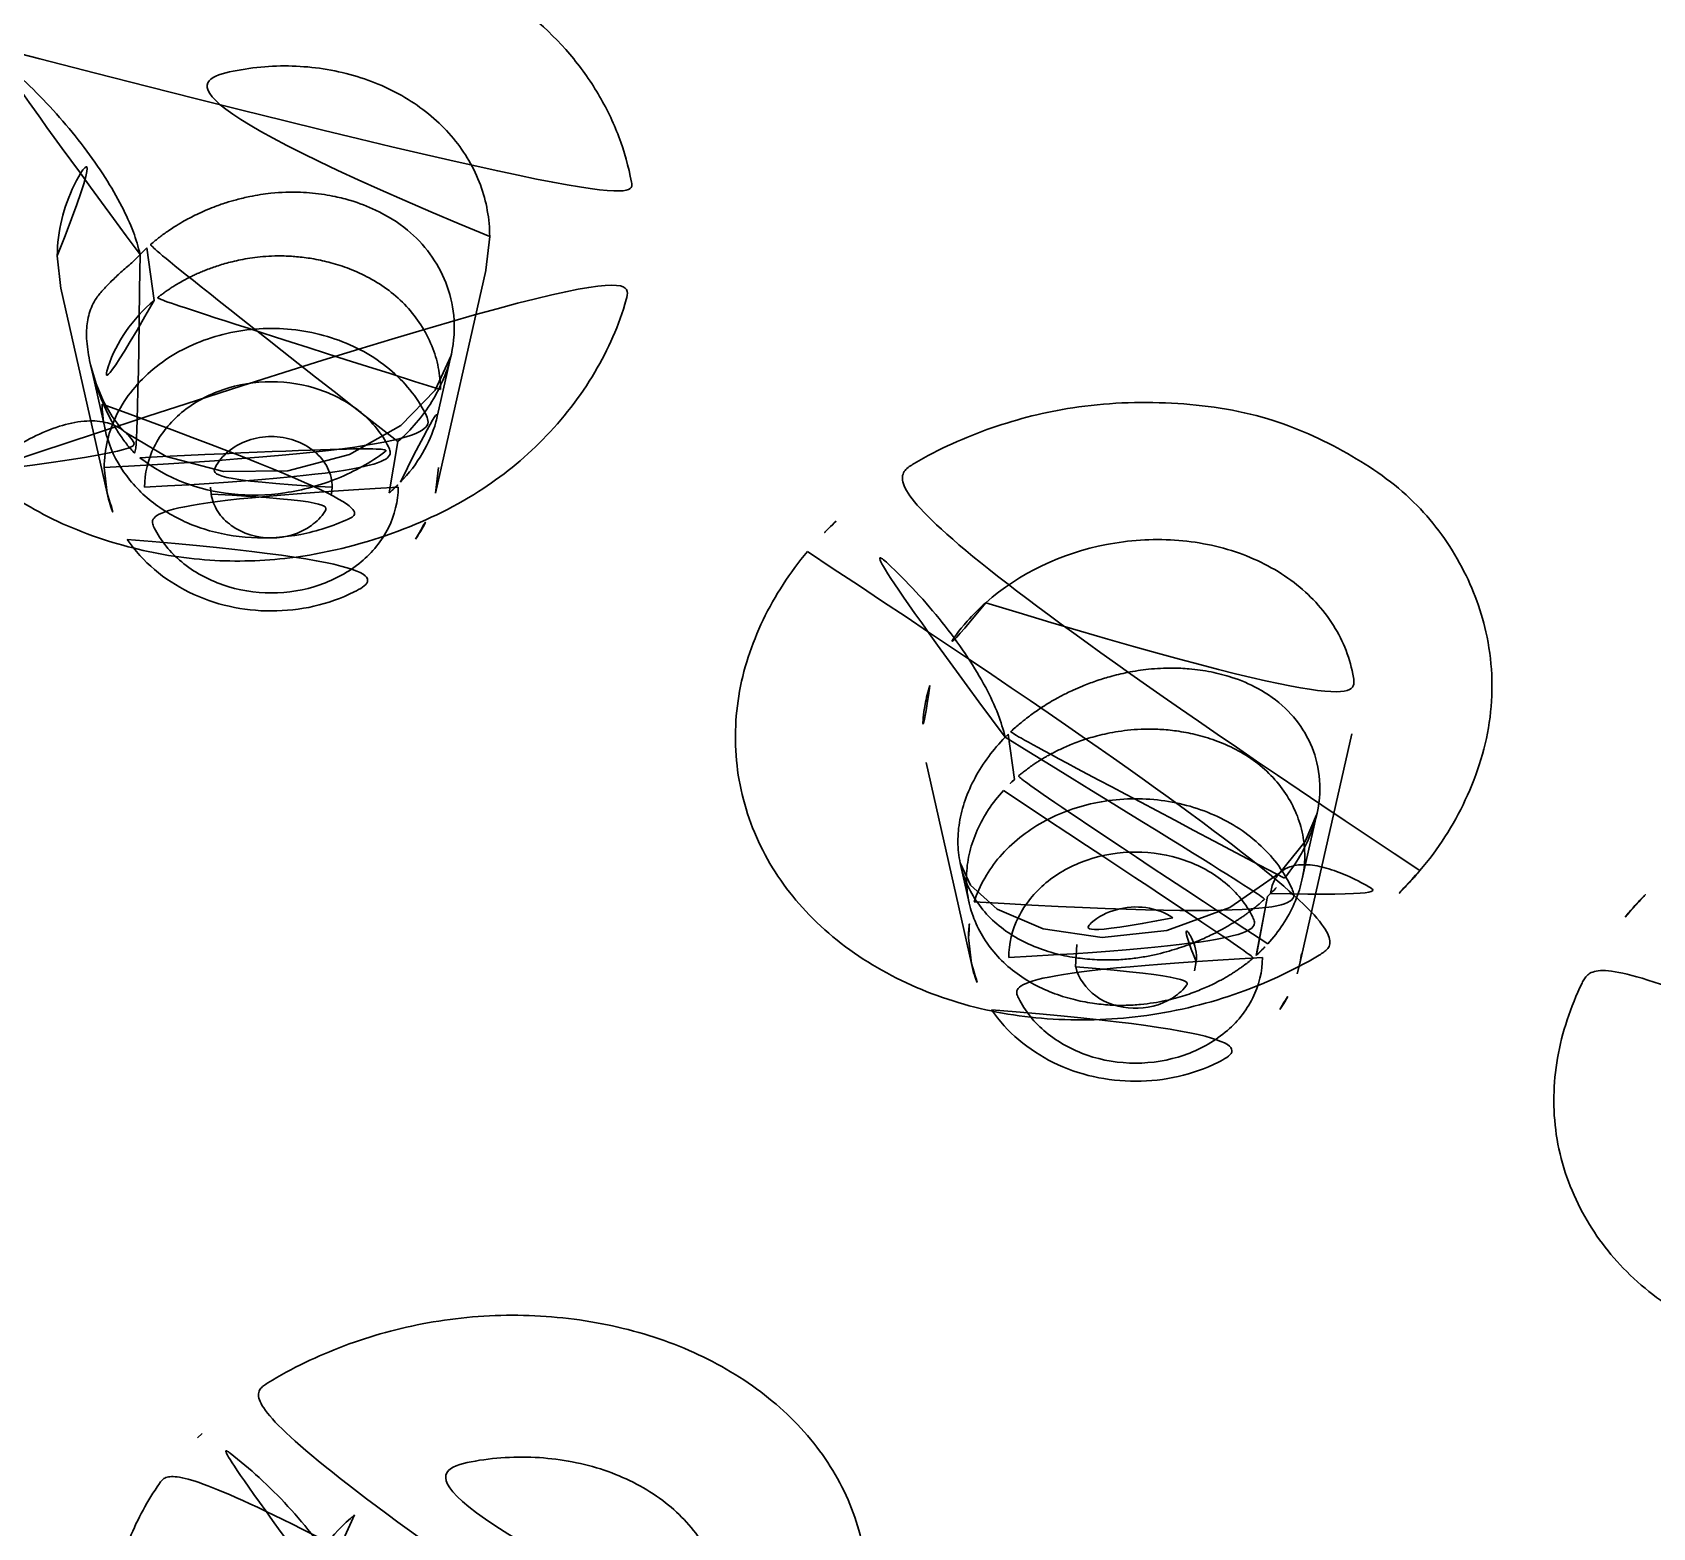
# Model space of a CAD drawing. Extents: x 16296684858 to 16296688009, y -37409618718 to -37409616409.
# Drawn here: x 16296685871.6 to 16296685883.57, y -37409617598.84 to -37409617587.79 of the extents above; entities that cross this region are included whole.
import ezdxf

# ---------------------------------------------------------------- set-up
doc = ezdxf.new("R2010")
doc.units = 0
doc.header["$LTSCALE"] = 10
doc.header["$MEASUREMENT"] = 0
doc.layers.get('0').update_dxf_attribs({"linetype": 'CONTINUOUS'})

msp = doc.modelspace()

# ---------------------------------------------------------------- linework, layer by layer
at = {"color": 7, "linetype": 'Continuous', "lineweight": 30}
for p, q in [((16296685872.445589, -37409617589.377792), (16296685872.394119, -37409617589.426987)), ((16296685872.49807, -37409617589.768509), (16296685872.445551, -37409617589.377747)), ((16296685874.97817, -37409617589.295914), (16296685874.950279, -37409617589.544632)), ((16296685871.809719, -37409617589.678612), (16296685871.782881, -37409617589.437134)), ((16296685874.578449, -37409617591.192574), (16296685874.950029, -37409617589.545723)), ((16296685872.150841, -37409617591.192253), (16296685871.80962, -37409617589.678177)), ((16296685874.5933, -37409617590.616219), (16296685874.69371, -37409617590.170921)), ((16296685872.02784, -37409617590.239433), (16296685872.13566, -37409617590.718353)), ((16296685874.234489, -37409617591.190369), (16296685874.29999, -37409617590.81031)), ((16296685872.150841, -37409617591.192253), (16296685872.129669, -37409617591.002708)), ((16296685874.59968, -37409617591.002708), (16296685874.578449, -37409617591.192574)), ((16296685872.91465, -37409617591.148643), (16296685872.91925, -37409617591.19931)), ((16296685873.810101, -37409617591.199387), (16296685873.814659, -37409617591.148643)), ((16296685878.811119, -37409617592.972717), (16296685878.787519, -37409617592.996292)), ((16296685878.857611, -37409617593.307358), (16296685878.811069, -37409617592.972748)), ((16296685880.96538, -37409617594.668556), (16296685881.3486, -37409617592.970139)), ((16296685878.537781, -37409617594.668251), (16296685878.20277, -37409617593.181793)), ((16296685880.9807, -37409617594.05307), (16296685881.09166, -37409617593.560959)), ((16296685878.457621, -37409617593.936737), (16296685878.521231, -37409617594.219093)), ((16296685880.64146, -37409617594.60984), (16296685880.725161, -37409617594.174294)), ((16296685880.7251, -37409617594.174294), (16296685880.749701, -37409617594.150589)), ((16296685880.64624, -37409617594.606789), (16296685880.7188, -37409617594.209183)), ((16296685878.537781, -37409617594.668251), (16296685878.5166, -37409617594.478699)), ((16296685879.31691, -37409617594.527687), (16296685879.30854, -37409617594.692596)), ((16296685880.18622, -37409617594.721703), (16296685880.19924, -37409617594.65448)), ((16296685880.96538, -37409617594.668556), (16296685880.94454, -37409617594.744812)), ((16296685872.819969, -37409617598.174263), (16296685872.852461, -37409617598.142433))]:
    msp.add_line(p, q, dxfattribs=at)
for points in [[(16296685874.692739, -37409617590.174179), (16296685874.575411, -37409617590.430557), (16296685874.321899, -37409617590.69223), (16296685873.942711, -37409617590.906387), (16296685873.486839, -37409617591.027328), (16296685873.011841, -37409617591.031601), (16296685872.588381, -37409617590.921181), (16296685872.283991, -37409617590.740417)], [(16296685872.27894, -37409617590.736198), (16296685872.24844, -37409617590.704872), (16296685872.1889, -37409617590.625931), (16296685872.12528, -37409617590.515472), (16296685872.069269, -37409617590.383636), (16296685872.028469, -37409617590.244492)], [(16296685881.08864, -37409617593.569504), (16296685881.004141, -37409617593.767776), (16296685880.817909, -37409617593.998413)], [(16296685880.818069, -37409617593.998268), (16296685880.4468, -37409617594.25531), (16296685879.9818, -37409617594.425583), (16296685879.504749, -37409617594.475937), (16296685879.06772, -37409617594.41288), (16296685878.727421, -37409617594.267754), (16296685878.53216, -37409617594.089447), (16296685878.45669, -37409617593.930199)]]:
    msp.add_lwpolyline(points, dxfattribs=at)
for centre, radius, start, end in [((16296685879.375259, -37409617593.336166), 2.670124, 133.4776588, 140.1281443), ((16296685879.660589, -37409617594.19825), 1.199359, 132.0283349, 137.6431265), ((16296685879.80652, -37409617593.195343), 1.342417, 314.6357761, 321.130987), ((16296685880.121611, -37409617594.478088), 0.864996, 347.2795501, 359.9603815)]:
    msp.add_arc(centre, radius, start, end, dxfattribs=at)
for points, knots in [([(16296685825.065081, -37409617587.803146), (16296685825.065001, -37409617586.388947), (16296685825.2994, -37409617583.543716), (16296685826.34602, -37409617579.367928), (16296685828.06666, -37409617575.352631), (16296685830.42688, -37409617571.574692), (16296685833.38052, -37409617568.103554), (16296685836.871, -37409617565.002708), (16296685840.83256, -37409617562.328232), (16296685845.191351, -37409617560.128403), (16296685849.866619, -37409617558.442833), (16296685854.77206, -37409617557.301949), (16296685859.817301, -37409617556.726303), (16296685864.90942, -37409617556.726303), (16296685869.95471, -37409617557.301949), (16296685874.860279, -37409617558.442833), (16296685879.535721, -37409617560.128403), (16296685883.89476, -37409617562.328232), (16296685887.856609, -37409617565.002708), (16296685891.347441, -37409617568.103554), (16296685894.301451, -37409617571.574692), (16296685896.66209, -37409617575.3526), (16296685898.383181, -37409617579.367897), (16296685899.43026, -37409617583.543694), (16296685899.665001, -37409617586.388939), (16296685899.66507, -37409617587.803146)], [0, 0, 0, 0, 0.039462523, 0.07924376, 0.119632051, 0.160859264, 0.203083381, 0.246380295, 0.290743779, 0.336091656, 0.382276139, 0.429096748, 0.476314654, 0.523667787, 0.570886287, 0.617708052, 0.663894185, 0.709244101, 0.753609884, 0.796909198, 0.83913564, 0.880364919, 0.920754837, 0.960537117, 1, 1, 1, 1]), ([(16296685825.285891, -37409617587.96347), (16296685825.285879, -37409617587.707138), (16296685825.296129, -37409617587.19426), (16296685825.31851, -37409617586.438667), (16296685825.385679, -37409617585.69912), (16296685825.451651, -37409617584.971497), (16296685825.5522, -37409617584.245209), (16296685825.674141, -37409617583.515228), (16296685825.80805, -37409617582.781288), (16296685825.9676, -37409617582.032753), (16296685826.16317, -37409617581.277687), (16296685826.38126, -37409617580.494408), (16296685826.63345, -37409617579.699692), (16296685826.928101, -37409617578.874527), (16296685827.24869, -37409617578.032402), (16296685827.63059, -37409617577.157257), (16296685828.044029, -37409617576.260536), (16296685828.533649, -37409617575.3218), (16296685829.069981, -37409617574.358788), (16296685829.700359, -37409617573.343353), (16296685830.39757, -37409617572.304428), (16296685831.21174, -37409617571.205521), (16296685832.117519, -37409617570.089462), (16296685833.16675, -37409617568.91555), (16296685834.330059, -37409617567.738876), (16296685835.656071, -37409617566.529533), (16296685837.10326, -37409617565.343529), (16296685838.7146, -37409617564.16584), (16296685840.44519, -37409617563.04184), (16296685842.324011, -37409617561.967651), (16296685844.30847, -37409617560.977867), (16296685846.414881, -37409617560.07225), (16296685848.60832, -37409617559.273773), (16296685850.893089, -37409617558.585228), (16296685853.239441, -37409617558.020531), (16296685855.64377, -37409617557.582497), (16296685858.0839, -37409617557.277901), (16296685860.55415, -37409617557.108192), (16296685863.037531, -37409617557.076561), (16296685865.52709, -37409617557.183723), (16296685868.006531, -37409617557.430542), (16296685870.46773, -37409617557.816833), (16296685872.89517, -37409617558.3414), (16296685875.279369, -37409617559.002617), (16296685877.60605, -37409617559.797493), (16296685879.864691, -37409617560.722481), (16296685882.043051, -37409617561.773117), (16296685884.12812, -37409617562.942627), (16296685886.110411, -37409617564.225143), (16296685887.97743, -37409617565.611023), (16296685889.72439, -37409617567.095238), (16296685891.3466, -37409617568.672348), (16296685892.839991, -37409617570.339218), (16296685894.197611, -37409617572.089203), (16296685895.41091, -37409617573.91217), (16296685896.473909, -37409617575.799316), (16296685897.38147, -37409617577.741478), (16296685898.12933, -37409617579.729057), (16296685898.71447, -37409617581.753517), (16296685899.13463, -37409617583.806648), (16296685899.387739, -37409617585.879662), (16296685899.44418, -37409617587.269547), (16296685899.44422, -37409617587.96347)], [0, 0, 0, 0, 0.007190914, 0.014390699, 0.021197445, 0.028018065, 0.034884836, 0.041759434, 0.048779693, 0.055812195, 0.063224423, 0.070656159, 0.078620257, 0.086607574, 0.095234104, 0.103891932, 0.113388313, 0.122928724, 0.133585619, 0.144304038, 0.156447333, 0.168675758, 0.182657578, 0.196755371, 0.212828127, 0.229053252, 0.247080326, 0.265290118, 0.28501589, 0.30493842, 0.325971293, 0.347192247, 0.369225933, 0.391418619, 0.41409903, 0.43689168, 0.45994238, 0.483047501, 0.506317209, 0.529578279, 0.552915605, 0.57617996, 0.59943031, 0.622546252, 0.645549679, 0.668364682, 0.690974428, 0.713353614, 0.735386226, 0.757163423, 0.778535544, 0.7996462, 0.820584076, 0.841267779, 0.861726601, 0.881960123, 0.901971914, 0.921806839, 0.94147382, 0.961027832, 0.980533417, 1, 1, 1, 1]), ([(16296685898.215509, -37409617584.328484), (16296685898.21559, -37409617585.713203), (16296685897.981741, -37409617588.498817), (16296685896.93854, -37409617592.58239), (16296685895.22587, -37409617596.501038), (16296685892.879919, -37409617600.177963), (16296685889.94833, -37409617603.544167), (16296685886.48893, -37409617606.536774), (16296685882.56855, -37409617609.100281), (16296685878.261999, -37409617611.187103), (16296685873.650551, -37409617612.758263), (16296685868.822109, -37409617613.783943), (16296685865.524521, -37409617614.090111), (16296685863.86717, -37409617614.147903)], [0, 0, 0, 0, 0.082813822, 0.166263742, 0.250984467, 0.337483828, 0.426105415, 0.517010521, 0.610182872, 0.705440911, 0.80246456, 0.900821921, 1, 1, 1, 1]), ([(16296685863.86721, -37409617614.814484), (16296685865.42164, -37409617614.761482), (16296685868.516529, -37409617614.491333), (16296685873.06436, -37409617613.59774), (16296685877.43881, -37409617612.231178), (16296685881.569469, -37409617610.413597), (16296685885.39061, -37409617608.173889), (16296685888.84095, -37409617605.547218), (16296685891.86478, -37409617602.574867), (16296685894.412621, -37409617599.303497), (16296685896.44198, -37409617595.785011), (16296685897.91811, -37409617592.07531), (16296685898.81488, -37409617588.235878), (16296685899.015579, -37409617585.626663), (16296685899.015511, -37409617584.328484)], [0, 0, 0, 0, 0.090915414, 0.181190938, 0.270422449, 0.358258637, 0.444420454, 0.528724659, 0.611096395, 0.691583262, 0.770362773, 0.847735657, 0.92411538, 1, 1, 1, 1]), ([(16296685896.565371, -37409617585.436478), (16296685896.565439, -37409617586.733269), (16296685896.35038, -37409617589.343513), (16296685895.389799, -37409617593.174408), (16296685893.81168, -37409617596.854843), (16296685891.648491, -37409617600.316757), (16296685888.94223, -37409617603.49765), (16296685885.74218, -37409617606.340736), (16296685882.11182, -37409617608.791931), (16296685878.11841, -37409617610.808189), (16296685873.832319, -37409617612.354607), (16296685869.331421, -37409617613.402237), (16296685864.70064, -37409617613.930733), (16296685860.028971, -37409617613.930367), (16296685855.40255, -37409617613.402023), (16296685850.90774, -37409617612.356209), (16296685846.6269, -37409617610.812973), (16296685842.637369, -37409617608.800949), (16296685839.00975, -37409617606.355003), (16296685835.81028, -37409617603.517479), (16296685833.101, -37409617600.340111), (16296685830.93174, -37409617596.87722), (16296685829.346991, -37409617593.191177), (16296685828.381769, -37409617589.352226), (16296685828.165449, -37409617586.736038), (16296685828.165371, -37409617585.436478)], [0, 0, 0, 0, 0.039467152, 0.07928747, 0.1197016, 0.160836446, 0.203063895, 0.2463716, 0.290712175, 0.336005945, 0.382173286, 0.429058197, 0.476331706, 0.523712873, 0.570930863, 0.617740537, 0.663847356, 0.709094445, 0.753380435, 0.796632687, 0.838846392, 0.880029809, 0.920530501, 0.960449223, 1, 1, 1, 1]), ([(16296685863.867041, -37409617615.25592), (16296685865.52441, -37409617615.198112), (16296685868.822041, -37409617614.891937), (16296685873.65053, -37409617613.866226), (16296685878.261999, -37409617612.295036), (16296685882.568569, -37409617610.208191), (16296685886.48896, -37409617607.644676), (16296685889.94833, -37409617604.652039), (16296685892.879881, -37409617601.285828), (16296685895.2258, -37409617597.608917), (16296685896.938431, -37409617593.6903), (16296685897.9816, -37409617589.606781), (16296685898.21545, -37409617586.82119), (16296685898.21537, -37409617585.436478)], [0, 0, 0, 0, 0.099179496, 0.197537965, 0.294562404, 0.389820919, 0.482993446, 0.573898453, 0.662519691, 0.749018479, 0.833738426, 0.917187367, 1, 1, 1, 1]), ([(16296685825.0653, -37409617586.045883), (16296685825.06538, -37409617587.460716), (16296685825.300369, -37409617590.307854), (16296685826.348539, -37409617594.485443), (16296685828.06962, -37409617598.49839), (16296685830.428699, -37409617602.273659), (16296685833.38068, -37409617605.743263), (16296685836.871799, -37409617608.844833), (16296685840.832529, -37409617611.51886), (16296685845.19047, -37409617613.718781), (16296685849.86791, -37409617615.405777), (16296685854.779039, -37409617616.547943), (16296685859.82963, -37409617617.123352), (16296685864.923361, -37409617617.122131), (16296685869.967319, -37409617616.545433), (16296685874.868521, -37409617615.404572), (16296685879.53652, -37409617613.721252), (16296685883.88719, -37409617611.526482), (16296685887.84297, -37409617608.85862), (16296685891.332161, -37409617605.763283), (16296685894.2862, -37409617602.297546), (16296685896.650579, -37409617598.521523), (16296685898.3776, -37409617594.502907), (16296685899.42971, -37409617590.316963), (16296685899.665371, -37409617587.463608), (16296685899.665291, -37409617586.045883)], [0, 0, 0, 0, 0.039480573, 0.079296804, 0.119690272, 0.160821969, 0.203059758, 0.246376118, 0.290732494, 0.336042186, 0.382252965, 0.429155458, 0.47642631, 0.523791486, 0.570989488, 0.617786329, 0.663899361, 0.709132394, 0.753418549, 0.796672849, 0.838889695, 0.88006022, 0.920531113, 0.960438825, 1, 1, 1, 1]), ([(16296685899.015301, -37409617586.045883), (16296685899.015369, -37409617587.435852), (16296685898.784849, -37409617590.233162), (16296685897.755489, -37409617594.33799), (16296685896.06476, -37409617598.281311), (16296685893.74715, -37409617601.990837), (16296685890.84721, -37409617605.39975), (16296685887.417721, -37409617608.44696), (16296685883.526751, -37409617611.07428), (16296685879.24552, -37409617613.235847), (16296685874.65015, -37409617614.893532), (16296685869.824881, -37409617616.016037), (16296685864.861971, -37409617616.581711), (16296685859.8563, -37409617616.580673), (16296685854.899429, -37409617616.01403), (16296685850.08304, -37409617614.892937), (16296685845.49589, -37409617613.2388), (16296685841.22081, -37409617611.082207), (16296685837.333839, -37409617608.460861), (16296685833.90546, -37409617605.419708), (16296685831.002649, -37409617602.014633), (16296685828.678921, -37409617598.304298), (16296685826.9814, -37409617594.35537), (16296685825.94721, -37409617590.242249), (16296685825.71538, -37409617587.438728), (16296685825.7153, -37409617586.045883)], [0, 0, 0, 0, 0.039474285, 0.079290558, 0.119687987, 0.160818636, 0.203049312, 0.246357654, 0.290706797, 0.336012441, 0.382214469, 0.429115805, 0.476390614, 0.523763173, 0.570969719, 0.61777358, 0.66388826, 0.709126849, 0.753412861, 0.796664323, 0.838879123, 0.880053881, 0.920533265, 0.960444101, 1, 1, 1, 1]), ([(16296685828.16523, -37409617586.636948), (16296685828.1653, -37409617587.933762), (16296685828.380659, -37409617590.544006), (16296685829.341669, -37409617594.374901), (16296685830.9202, -37409617598.055321), (16296685833.083771, -37409617601.517258), (16296685835.79038, -37409617604.698112), (16296685838.990749, -37409617607.541199), (16296685842.62137, -37409617609.992393), (16296685846.61499, -37409617612.008636), (16296685850.90126, -37409617613.555077), (16296685855.402269, -37409617614.602722), (16296685860.0331, -37409617615.131187), (16296685864.704769, -37409617615.130836), (16296685869.331129, -37409617614.602478), (16296685873.82583, -37409617613.556664), (16296685878.10651, -37409617612.013451), (16296685882.095819, -37409617610.001404), (16296685885.723169, -37409617607.55545), (16296685888.922331, -37409617604.717941), (16296685891.63126, -37409617601.540573), (16296685893.80014, -37409617598.077667), (16296685895.38447, -37409617594.391617), (16296685896.34927, -37409617590.552673), (16296685896.56529, -37409617587.936478), (16296685896.56522, -37409617586.636948)], [0, 0, 0, 0, 0.039467512, 0.079288874, 0.119704634, 0.16084154, 0.203071313, 0.24638142, 0.290724294, 0.336020102, 0.382189092, 0.429075161, 0.476349266, 0.523730432, 0.570947826, 0.617756344, 0.663861518, 0.709106572, 0.753390268, 0.796640123, 0.838851502, 0.880032855, 0.920531911, 0.960449584, 1, 1, 1, 1]), ([(16296685895.865219, -37409617586.636948), (16296685895.86529, -37409617587.907318), (16296685895.65461, -37409617590.464043), (16296685894.713739, -37409617594.216316), (16296685893.168171, -37409617597.821022), (16296685891.049431, -37409617601.212059), (16296685888.3983, -37409617604.328323), (16296685885.26292, -37409617607.113907), (16296685881.705891, -37409617609.515343), (16296685877.79385, -37409617611.490189), (16296685873.595909, -37409617613.004539), (16296685869.188259, -37409617614.030327), (16296685864.653561, -37409617614.547867), (16296685860.078711, -37409617614.547707), (16296685855.54789, -37409617614.030548), (16296685851.14554, -37409617613.006683), (16296685846.952089, -37409617611.495453), (16296685843.043341, -37409617609.524597), (16296685839.48876, -37409617607.128227), (16296685836.35383, -37409617604.348099), (16296685833.699631, -37409617601.235283), (16296685831.574829, -37409617597.843239), (16296685830.022671, -37409617594.232918), (16296685829.077209, -37409617590.472656), (16296685828.865299, -37409617587.910019), (16296685828.865219, -37409617586.636948)], [0, 0, 0, 0, 0.039470344, 0.079285515, 0.119694774, 0.160825485, 0.203058535, 0.246381229, 0.290734148, 0.336032795, 0.382191341, 0.42906277, 0.476322219, 0.523690669, 0.570898633, 0.617701681, 0.663807516, 0.709064969, 0.753365147, 0.796632508, 0.838852555, 0.880033368, 0.920530722, 0.960445513, 1, 1, 1, 1]), ([(16296685871.21277, -37409617587.867867), (16296685871.41037, -37409617587.683487), (16296685871.86203, -37409617587.37368), (16296685872.64291, -37409617587.095657), (16296685873.468731, -37409617587.003532), (16296685874.152981, -37409617587.095154), (16296685874.657721, -37409617587.275673), (16296685875.112551, -37409617587.511459), (16296685875.503269, -37409617587.836693), (16296685875.78702, -37409617588.233727), (16296685875.941601, -37409617588.55304), (16296685876.036249, -37409617588.890793), (16296685876.057949, -37409617589.122673), (16296685876.057819, -37409617589.238808)], [0, 0, 0, 0, 0.129228248, 0.262061125, 0.395724497, 0.526937532, 0.591045628, 0.653638223, 0.77371159, 0.831619521, 0.888183168, 0.944053571, 1, 1, 1, 1]), ([(16296685899.66507, -37409617587.803146), (16296685899.66515, -37409617589.217346), (16296685899.43074, -37409617592.062592), (16296685898.38414, -37409617596.238373), (16296685896.663481, -37409617600.253677), (16296685894.303261, -37409617604.031609), (16296685891.34963, -37409617607.502747), (16296685887.859159, -37409617610.6036), (16296685883.897579, -37409617613.278084), (16296685879.538799, -37409617615.477898), (16296685874.863529, -37409617617.163483), (16296685869.95809, -37409617618.304367), (16296685864.912861, -37409617618.879997), (16296685859.82073, -37409617618.879997), (16296685854.775431, -37409617618.304367), (16296685849.869869, -37409617617.163437), (16296685845.19442, -37409617615.477898), (16296685840.8354, -37409617613.278053), (16296685836.873541, -37409617610.6036), (16296685833.38271, -37409617607.502747), (16296685830.428699, -37409617604.031609), (16296685828.06806, -37409617600.2537), (16296685826.34697, -37409617596.238403), (16296685825.299891, -37409617592.062607), (16296685825.065161, -37409617589.217346), (16296685825.065081, -37409617587.803146)], [0, 0, 0, 0, 0.039462523, 0.07924376, 0.119632051, 0.160859264, 0.203083381, 0.246380295, 0.290743779, 0.336091656, 0.382276139, 0.429096748, 0.476314654, 0.523667787, 0.570886287, 0.617708052, 0.663894185, 0.709244101, 0.753609884, 0.796909198, 0.83913564, 0.880364919, 0.920754837, 0.960537117, 1, 1, 1, 1]), ([(16296685899.66507, -37409617587.807854), (16296685899.664829, -37409617589.723167), (16296685899.23185, -37409617593.595253), (16296685897.31506, -37409617599.172043), (16296685894.20315, -37409617604.349564), (16296685890.01115, -37409617608.948952), (16296685884.887899, -37409617612.819733), (16296685879.00938, -37409617615.836571), (16296685872.57485, -37409617617.902458), (16296685865.800119, -37409617618.951263), (16296685858.91136, -37409617618.949516), (16296685852.138161, -37409617617.89756), (16296685845.706421, -37409617615.829247), (16296685839.83147, -37409617612.811073), (16296685834.71191, -37409617608.94014), (16296685830.523081, -37409617604.341583), (16296685827.41338, -37409617599.165367), (16296685825.49778, -37409617593.589767), (16296685825.065189, -37409617589.718323), (16296685825.065081, -37409617587.803162)], [0, 0, 0, 0, 0.053444629, 0.107679032, 0.16334275, 0.220823419, 0.280278686, 0.341566919, 0.404333708, 0.468052544, 0.532094634, 0.595803573, 0.658551757, 0.719815261, 0.779243233, 0.83669771, 0.892339767, 0.946559837, 1, 1, 1, 1]), ([(16296685862.36681, -37409617618.964119), (16296685867.208521, -37409617618.964119), (16296685876.75536, -37409617617.433853), (16296685887.26387, -37409617611.724808), (16296685893.629959, -37409617605.313423), (16296685897.146509, -37409617599.880333), (16296685899.321989, -37409617593.964783), (16296685899.814819, -37409617589.832718), (16296685899.815069, -37409617587.791237)], [0, 0, 0, 0, 0.269915888, 0.528242582, 0.651510473, 0.770531483, 0.886190416, 1, 1, 1, 1]), ([(16296685872.394131, -37409617589.426987), (16296685872.38159, -37409617589.371239), (16296685872.344379, -37409617589.250107), (16296685872.25746, -37409617589.060043), (16296685872.13533, -37409617588.850487), (16296685871.98115, -37409617588.630798), (16296685871.802629, -37409617588.412849), (16296685871.60969, -37409617588.208031), (16296685871.41316, -37409617588.025589), (16296685871.27866, -37409617587.91716), (16296685871.212799, -37409617587.867897)], [0, 0, 0, 0, 0.085906388, 0.191028953, 0.314544039, 0.451573505, 0.59564605, 0.739393148, 0.875935534, 1, 1, 1, 1]), ([(16296685899.44422, -37409617587.96347), (16296685899.44425, -37409617588.666672), (16296685899.386459, -37409617590.075218), (16296685899.12672, -37409617592.175957), (16296685898.6954, -37409617594.256203), (16296685898.09511, -37409617596.305107), (16296685897.328739, -37409617598.314034), (16296685896.40074, -37409617600.272636), (16296685895.31535, -37409617602.172829), (16296685894.07613, -37409617604.00885), (16296685892.68742, -37409617605.772659), (16296685891.154499, -37409617607.456398), (16296685889.48637, -37409617609.049377), (16296685887.690901, -37409617610.54406), (16296685885.777069, -37409617611.932762), (16296685883.754999, -37409617613.208527), (16296685881.63413, -37409617614.365578), (16296685879.425541, -37409617615.39846), (16296685877.13855, -37409617616.303001), (16296685874.78421, -37409617617.075287), (16296685872.372459, -37409617617.712029), (16296685869.91357, -37409617618.21067), (16296685867.418579, -37409617618.568703), (16296685864.895531, -37409617618.784607), (16296685862.3571, -37409617618.856537), (16296685859.81284, -37409617618.783302), (16296685857.278271, -37409617618.564873), (16296685854.76811, -37409617618.201881), (16296685852.296329, -37409617617.69722), (16296685849.882919, -37409617617.05545), (16296685847.535761, -37409617616.281433), (16296685845.27124, -37409617615.38195), (16296685843.09037, -37409617614.360519), (16296685841.00033, -37409617613.22052), (16296685839.004339, -37409617611.964958), (16296685837.105749, -37409617610.592751), (16296685835.31596, -37409617609.11158), (16296685833.639071, -37409617607.518723), (16296685832.089939, -37409617605.82724), (16296685830.67597, -37409617604.037407), (16296685829.410101, -37409617602.165703), (16296685828.301901, -37409617600.219414), (16296685827.35858, -37409617598.214043), (16296685826.590679, -37409617596.17157), (16296685825.997549, -37409617594.103127), (16296685825.58357, -37409617592.045197), (16296685825.339609, -37409617589.99556), (16296685825.285931, -37409617588.640198), (16296685825.285891, -37409617587.96347)], [0, 0, 0, 0, 0.019728139, 0.039496765, 0.059321405, 0.079263395, 0.099330399, 0.11957997, 0.140006774, 0.160664345, 0.181666527, 0.20293107, 0.224491857, 0.246324347, 0.268422618, 0.290781098, 0.313353824, 0.336156716, 0.359139991, 0.382308836, 0.405628773, 0.429078831, 0.452657044, 0.476302492, 0.500082022, 0.523861487, 0.547671196, 0.571412322, 0.594975746, 0.618406884, 0.641431704, 0.664272246, 0.686724133, 0.708952201, 0.731020021, 0.752833858, 0.77462619, 0.796146974, 0.817668138, 0.838919211, 0.860080831, 0.880999319, 0.901689394, 0.92218973, 0.942148868, 0.961992892, 0.981014557, 1, 1, 1, 1]), ([(16296685874.97817, -37409617589.295914), (16296685874.978161, -37409617589.166672), (16296685874.93088, -37409617588.90287), (16296685874.723631, -37409617588.551941), (16296685874.403139, -37409617588.27475), (16296685873.999479, -37409617588.092644), (16296685873.54611, -37409617588.017761), (16296685872.934231, -37409617588.065033), (16296685872.495041, -37409617588.266937), (16296685872.26544, -37409617588.463333)], [0, 0, 0, 0, 0.111747495, 0.226004176, 0.345900923, 0.472353509, 0.604252105, 0.738751528, 1, 1, 1, 1]), ([(16296685871.78289, -37409617589.437134), (16296685871.782881, -37409617589.257957), (16296685871.8771, -37409617588.883263), (16296685872.11973, -37409617588.587997), (16296685872.26544, -37409617588.463333)], [0, 0, 0, 0, 0.483051537, 1, 1, 1, 1]), ([(16296685874.29999, -37409617590.81031), (16296685874.39674, -37409617590.72496), (16296685874.56551, -37409617590.528343), (16296685874.706579, -37409617590.199364), (16296685874.72797, -37409617589.889328), (16296685874.646009, -37409617589.556419), (16296685874.437599, -37409617589.270943), (16296685874.162411, -37409617589.106796), (16296685873.978069, -37409617589.03389), (16296685873.849649, -37409617589.002197), (16296685873.725821, -37409617588.978577), (16296685873.56683, -37409617588.963966), (16296685873.38183, -37409617588.969711), (16296685873.223709, -37409617588.994339), (16296685873.11306, -37409617589.020531), (16296685873.0242, -37409617589.046799), (16296685872.92593, -37409617589.08136), (16296685872.818279, -37409617589.127853), (16296685872.721439, -37409617589.178833), (16296685872.65255, -37409617589.22052), (16296685872.596411, -37409617589.257591), (16296685872.538389, -37409617589.299156), (16296685872.4862, -37409617589.342239), (16296685872.454981, -37409617589.368767), (16296685872.445539, -37409617589.377747)], [0, 0, 0, 0, 0.099998815, 0.197728884, 0.272240745, 0.336624575, 0.460678238, 0.532722614, 0.582943351, 0.613809731, 0.635110593, 0.680621813, 0.737246734, 0.778093988, 0.804456317, 0.825334111, 0.849891248, 0.885154091, 0.916120652, 0.934639187, 0.947548245, 0.968261959, 0.989911409, 1, 1, 1, 1]), ([(16296685871.212959, -37409617591.033699), (16296685871.36652, -37409617591.163017), (16296685871.713131, -37409617591.392639), (16296685872.29512, -37409617591.604362), (16296685872.901291, -37409617591.706467), (16296685873.56653, -37409617591.685966), (16296685874.244699, -37409617591.519653), (16296685874.88345, -37409617591.219589), (16296685875.3922, -37409617590.808273), (16296685875.76922, -37409617590.323021), (16296685876.006689, -37409617589.787582), (16296685876.06159, -37409617589.414368), (16296685876.05772, -37409617589.238831)], [0, 0, 0, 0, 0.095971198, 0.196569854, 0.293965762, 0.388146304, 0.512766474, 0.625132155, 0.722773559, 0.822762099, 0.916063028, 1, 1, 1, 1]), ([(16296685872.394119, -37409617589.426987), (16296685872.37536, -37409617589.449242), (16296685872.328541, -37409617589.494247), (16296685872.254539, -37409617589.556953), (16296685872.18589, -37409617589.622063), (16296685872.124479, -37409617589.684509), (16296685872.06105, -37409617589.758926), (16296685872.01335, -37409617589.862556), (16296685871.993429, -37409617590.000198), (16296685872.00757, -37409617590.152649), (16296685872.042641, -37409617590.308983), (16296685872.086889, -37409617590.445267), (16296685872.13373, -37409617590.560081), (16296685872.18152, -37409617590.656853), (16296685872.232941, -37409617590.744011), (16296685872.28758, -37409617590.82164), (16296685872.339991, -37409617590.884071), (16296685872.3773, -37409617590.919052), (16296685872.39374, -37409617590.930077)], [0, 0, 0, 0, 0.04975651, 0.110612962, 0.16590818, 0.211357913, 0.260412521, 0.33239112, 0.402736329, 0.495882035, 0.592324947, 0.67631658, 0.740474286, 0.804141999, 0.860661183, 0.913310727, 0.966159812, 1, 1, 1, 1]), ([(16296685874.6147, -37409617590.426361), (16296685874.614651, -37409617590.371933), (16296685874.60351, -37409617590.260971), (16296685874.554449, -37409617590.098969), (16296685874.47438, -37409617589.945908), (16296685874.367041, -37409617589.808411), (16296685874.237169, -37409617589.691566), (16296685874.093571, -37409617589.600113), (16296685873.94829, -37409617589.533447), (16296685873.810659, -37409617589.488426), (16296685873.684031, -37409617589.460136), (16296685873.56847, -37409617589.444427), (16296685873.463791, -37409617589.438133), (16296685873.36936, -37409617589.438972), (16296685873.28442, -37409617589.445007), (16296685873.20808, -37409617589.454628), (16296685873.139509, -37409617589.466721), (16296685873.077921, -37409617589.480339), (16296685873.02256, -37409617589.494926), (16296685872.972759, -37409617589.509956), (16296685872.92794, -37409617589.525146), (16296685872.887529, -37409617589.540176), (16296685872.85107, -37409617589.554893), (16296685872.818159, -37409617589.569153), (16296685872.788429, -37409617589.582878), (16296685872.76153, -37409617589.596008), (16296685872.737129, -37409617589.608543), (16296685872.708719, -37409617589.623787), (16296685872.67775, -37409617589.641403), (16296685872.645411, -37409617589.661087), (16296685872.618441, -37409617589.67849), (16296685872.593, -37409617589.695663), (16296685872.56963, -37409617589.71244), (16296685872.546289, -37409617589.729263), (16296685872.524521, -37409617589.748627), (16296685872.503651, -37409617589.757927), (16296685872.49807, -37409617589.768494)], [0, 0, 0, 0, 0.060056145, 0.122124658, 0.185663886, 0.249553043, 0.313558129, 0.377458566, 0.436654925, 0.489456672, 0.536934064, 0.579616465, 0.617997695, 0.652547329, 0.683720628, 0.711899389, 0.737398616, 0.760508437, 0.781483209, 0.80054479, 0.81788962, 0.833691375, 0.84810469, 0.861258343, 0.873262486, 0.884233946, 0.894283196, 0.90351494, 0.919805361, 0.933588223, 0.945281145, 0.955220062, 0.967434795, 0.977062476, 0.986824847, 1, 1, 1, 1]), ([(16296685872.49807, -37409617589.768494), (16296685872.41927, -37409617589.835052), (16296685872.28157, -37409617589.984543), (16296685872.146, -37409617590.249527), (16296685872.11442, -37409617590.441689), (16296685872.11475, -37409617590.53511)], [0, 0, 0, 0, 0.350886902, 0.682153716, 1, 1, 1, 1]), ([(16296685872.129669, -37409617591.002708), (16296685872.12966, -37409617590.867844), (16296685872.19887, -37409617590.586838), (16296685872.48155, -37409617590.246689), (16296685872.8902, -37409617590.025238), (16296685873.36462, -37409617589.948647), (16296685873.83905, -37409617590.025253), (16296685874.247709, -37409617590.246689), (16296685874.53043, -37409617590.586838), (16296685874.59967, -37409617590.867844), (16296685874.59968, -37409617591.002708)], [0, 0, 0, 0, 0.114302836, 0.235120902, 0.36465033, 0.499990977, 0.63533406, 0.76486963, 0.88569428, 1, 1, 1, 1]), ([(16296685872.42741, -37409617591.148643), (16296685872.42741, -37409617591.04631), (16296685872.479931, -37409617590.833031), (16296685872.69446, -37409617590.574913), (16296685873.00456, -37409617590.406853), (16296685873.36458, -37409617590.34874), (16296685873.724609, -37409617590.406853), (16296685874.03475, -37409617590.57489), (16296685874.249331, -37409617590.833023), (16296685874.301889, -37409617591.046288), (16296685874.301889, -37409617591.148643)], [0, 0, 0, 0, 0.114310562, 0.235125245, 0.364642592, 0.49997985, 0.635319504, 0.764849306, 0.885681429, 1, 1, 1, 1]), ([(16296685872.11474, -37409617590.53511), (16296685872.115089, -37409617590.634872), (16296685872.151569, -37409617590.838318), (16296685872.309601, -37409617591.110367), (16296685872.55513, -37409617591.327507), (16296685872.866739, -37409617591.472923), (16296685873.2195, -37409617591.535912), (16296685873.58576, -37409617591.510971), (16296685873.93597, -37409617591.398987), (16296685874.1434, -37409617591.267807), (16296685874.23456, -37409617591.1903)], [0, 0, 0, 0, 0.110151393, 0.222824873, 0.341204319, 0.466510609, 0.597859196, 0.732759132, 0.86788742, 1, 1, 1, 1]), ([(16296685874.319521, -37409617591.110497), (16296685874.3815, -37409617591.046181), (16296685874.488041, -37409617590.907013), (16296685874.59029, -37409617590.672096), (16296685874.61479, -37409617590.506859), (16296685874.6147, -37409617590.426361)], [0, 0, 0, 0, 0.351842289, 0.682854051, 1, 1, 1, 1]), ([(16296685881.85252, -37409617593.981537), (16296685881.987659, -37409617593.824928), (16296685882.215719, -37409617593.466209), (16296685882.408079, -37409617592.856323), (16296685882.37813, -37409617592.23851), (16296685882.164961, -37409617591.691643), (16296685881.81855, -37409617591.224136), (16296685881.31571, -37409617590.87645), (16296685880.71274, -37409617590.604759), (16296685880.01465, -37409617590.504593), (16296685879.3221, -37409617590.53241), (16296685878.67915, -37409617590.693962), (16296685878.07769, -37409617590.964363), (16296685877.718929, -37409617591.241814), (16296685877.538111, -37409617591.398689)], [0, 0, 0, 0, 0.080965372, 0.164216883, 0.246533012, 0.317583538, 0.391385326, 0.470625403, 0.554179737, 0.648226047, 0.743689422, 0.823895791, 0.906302524, 1, 1, 1, 1]), ([(16296685871.212959, -37409617591.033699), (16296685871.274811, -37409617590.984299), (16296685871.40057, -37409617590.891403), (16296685871.59634, -37409617590.776672), (16296685871.78948, -37409617590.695129), (16296685871.97044, -37409617590.654243), (16296685872.130779, -37409617590.658508), (16296685872.2624, -37409617590.711617), (16296685872.351749, -37409617590.808517), (16296685872.38467, -37409617590.888657), (16296685872.393721, -37409617590.930107)], [0, 0, 0, 0, 0.16910655, 0.332664207, 0.483129515, 0.614670312, 0.725616346, 0.820475593, 0.908673744, 1, 1, 1, 1]), ([(16296685873.814659, -37409617591.148643), (16296685873.81465, -37409617591.09951), (16296685873.78941, -37409617590.997131), (16296685873.68643, -37409617590.873161), (16296685873.537519, -37409617590.792503), (16296685873.36466, -37409617590.764587), (16296685873.191799, -37409617590.792488), (16296685873.04287, -37409617590.873154), (16296685872.93989, -37409617590.997108), (16296685872.91465, -37409617591.09951), (16296685872.91465, -37409617591.148643)], [0, 0, 0, 0, 0.114298287, 0.235131448, 0.364649795, 0.499991548, 0.635330228, 0.764852235, 0.885697584, 1, 1, 1, 1]), ([(16296685872.3937, -37409617590.930054), (16296685872.59325, -37409617591.086273), (16296685872.95616, -37409617591.218407), (16296685873.40238, -37409617591.206947), (16296685873.663361, -37409617591.151733), (16296685873.85548, -37409617591.08654), (16296685874.037661, -37409617590.999359), (16296685874.185129, -37409617590.904533), (16296685874.268749, -37409617590.837173), (16296685874.299669, -37409617590.810013)], [0, 0, 0, 0, 0.354892551, 0.547149074, 0.645142096, 0.744334257, 0.843125115, 0.939827998, 1, 1, 1, 1]), ([(16296685874.301889, -37409617591.148643), (16296685874.301901, -37409617591.250999), (16296685874.249371, -37409617591.464256), (16296685874.03484, -37409617591.722397), (16296685873.724739, -37409617591.890419), (16296685873.364731, -37409617591.948578), (16296685873.0047, -37409617591.890442), (16296685872.694559, -37409617591.72242), (16296685872.47998, -37409617591.464279), (16296685872.42741, -37409617591.250999), (16296685872.42741, -37409617591.148643)], [0, 0, 0, 0, 0.114310562, 0.235125245, 0.364642592, 0.49997985, 0.635319504, 0.764849306, 0.885681429, 1, 1, 1, 1]), ([(16296685874.23456, -37409617591.1903), (16296685874.244539, -37409617591.181824), (16296685874.264429, -37409617591.16433), (16296685874.29278, -37409617591.137733), (16296685874.310921, -37409617591.119423), (16296685874.319521, -37409617591.110497)], [0, 0, 0, 0, 0.337132166, 0.680968418, 1, 1, 1, 1]), ([(16296685872.91885, -37409617591.199333), (16296685872.92627, -37409617591.244293), (16296685872.96233, -37409617591.334343), (16296685873.1036, -37409617591.477402), (16296685873.364611, -37409617591.554497), (16296685873.625641, -37409617591.477463), (16296685873.766951, -37409617591.334412), (16296685873.80302, -37409617591.24437), (16296685873.81045, -37409617591.199417)], [0, 0, 0, 0, 0.115567807, 0.237918962, 0.499984803, 0.762055657, 0.884421575, 1, 1, 1, 1]), ([(16296685872.29986, -37409617591.533859), (16296685872.411921, -37409617591.699448), (16296685872.743759, -37409617591.973717), (16296685873.366261, -37409617592.108513), (16296685873.98842, -37409617591.97242), (16296685874.3195, -37409617591.69738), (16296685874.43107, -37409617591.531563)], [0, 0, 0, 0, 0.244705046, 0.500077808, 0.755397943, 1, 1, 1, 1]), ([(16296685878.787519, -37409617592.996292), (16296685878.77413, -37409617592.938667), (16296685878.734261, -37409617592.812973), (16296685878.64098, -37409617592.615677), (16296685878.509821, -37409617592.398117), (16296685878.28717, -37409617592.09037), (16296685877.97014, -37409617591.741333), (16296685877.68091, -37409617591.501579), (16296685877.538111, -37409617591.398689)], [0, 0, 0, 0, 0.085740229, 0.191702244, 0.316592598, 0.45500149, 0.743954465, 1, 1, 1, 1]), ([(16296685878.643709, -37409617592.002182), (16296685878.890659, -37409617591.783188), (16296685879.37096, -37409617591.560547), (16296685880.034969, -37409617591.517372), (16296685880.516689, -37409617591.611252), (16296685880.93, -37409617591.827103), (16296685881.233879, -37409617592.149841), (16296685881.389839, -37409617592.5504), (16296685881.379141, -37409617592.834267), (16296685881.34878, -37409617592.969177)], [0, 0, 0, 0, 0.267629143, 0.404318922, 0.536183885, 0.660335505, 0.776537503, 0.887868527, 1, 1, 1, 1]), ([(16296685877.32589, -37409617591.624382), (16296685877.196711, -37409617591.77787), (16296685876.97674, -37409617592.11454), (16296685876.789141, -37409617592.684517), (16296685876.78389, -37409617593.281227), (16296685876.969999, -37409617593.847038), (16296685877.329109, -37409617594.341454), (16296685877.83358, -37409617594.724243), (16296685878.438551, -37409617594.98349), (16296685879.10541, -37409617595.09951), (16296685879.79842, -37409617595.080521), (16296685880.48258, -37409617594.921227), (16296685881.1127, -37409617594.631813), (16296685881.47982, -37409617594.358353), (16296685881.64152, -37409617594.205978)], [0, 0, 0, 0, 0.078526315, 0.155548577, 0.231845801, 0.30801711, 0.384734885, 0.467464551, 0.552850885, 0.639993866, 0.730360326, 0.822484562, 0.913032233, 1, 1, 1, 1]), ([(16296685878.643709, -37409617592.002182), (16296685878.59536, -37409617592.045036), (16296685878.4203, -37409617592.219299), (16296685878.28784, -37409617592.438972), (16296685878.23196, -37409617592.61261)], [0, 0, 0, 0, 0.261597621, 1, 1, 1, 1]), ([(16296685880.851919, -37409617594.03788), (16296685880.92638, -37409617593.946388), (16296685881.04253, -37409617593.758469), (16296685881.124689, -37409617593.459702), (16296685881.106779, -37409617593.189812), (16296685881.013451, -37409617592.960388), (16296685880.86132, -37409617592.770302), (16296685880.670601, -37409617592.634087), (16296685880.47962, -37409617592.554451), (16296685880.308331, -37409617592.510071), (16296685880.161209, -37409617592.48967), (16296685880.036079, -37409617592.483948), (16296685879.93568, -37409617592.486122), (16296685879.8246, -37409617592.494583), (16296685879.69879, -37409617592.513611), (16296685879.56826, -37409617592.544983), (16296685879.45685, -37409617592.580002), (16296685879.367359, -37409617592.613937), (16296685879.29751, -37409617592.644287), (16296685879.23542, -37409617592.673813), (16296685879.158779, -37409617592.713661), (16296685879.08349, -37409617592.758553), (16296685879.021271, -37409617592.80011), (16296685878.983669, -37409617592.826843), (16296685878.954069, -37409617592.849022), (16296685878.92663, -37409617592.870506), (16296685878.898041, -37409617592.893646), (16296685878.86557, -37409617592.922302), (16296685878.83474, -37409617592.947899), (16296685878.81875, -37409617592.967697), (16296685878.81109, -37409617592.972748)], [0, 0, 0, 0, 0.097520745, 0.179914985, 0.252216345, 0.31690559, 0.381706297, 0.450916697, 0.508278805, 0.551869942, 0.59689932, 0.63079474, 0.655320736, 0.679870945, 0.722849289, 0.760344513, 0.790747229, 0.819328838, 0.839422285, 0.853687824, 0.876156436, 0.910822057, 0.926068237, 0.938016535, 0.948949314, 0.956639144, 0.966830282, 0.979350702, 0.992423541, 1, 1, 1, 1]), ([(16296685878.23196, -37409617592.61261), (16296685878.21697, -37409617592.659157), (16296685878.169609, -37409617592.844383), (16296685878.171579, -37409617593.042503), (16296685878.202641, -37409617593.181213)], [0, 0, 0, 0, 0.255987658, 1, 1, 1, 1]), ([(16296685880.72847, -37409617594.523659), (16296685880.769489, -37409617594.478607), (16296685880.84342, -37409617594.383499), (16296685880.92832, -37409617594.227478), (16296685880.983379, -37409617594.064667), (16296685881.00675, -37409617593.899261), (16296685880.995831, -37409617593.735168), (16296685880.951441, -37409617593.576111), (16296685880.87549, -37409617593.42601), (16296685880.770361, -37409617593.289978), (16296685880.641171, -37409617593.174103), (16296685880.495411, -37409617593.08329), (16296685880.344391, -37409617593.017593), (16296685880.19717, -37409617592.973991), (16296685880.05979, -37409617592.94841), (16296685879.93438, -37409617592.936577), (16296685879.82098, -37409617592.934921), (16296685879.71874, -37409617592.940781), (16296685879.626829, -37409617592.952133), (16296685879.544479, -37409617592.967102), (16296685879.47097, -37409617592.984398), (16296685879.40535, -37409617593.003036), (16296685879.34668, -37409617593.022324), (16296685879.294069, -37409617593.04184), (16296685879.24682, -37409617593.061218), (16296685879.2043, -37409617593.080261), (16296685879.165939, -37409617593.098801), (16296685879.13129, -37409617593.116707), (16296685879.099991, -37409617593.133904), (16296685879.071779, -37409617593.150253), (16296685879.04635, -37409617593.165733), (16296685879.023451, -37409617593.180321), (16296685878.997, -37409617593.197853), (16296685878.968269, -37409617593.217957), (16296685878.938009, -37409617593.240303), (16296685878.912661, -37409617593.260681), (16296685878.885401, -37409617593.281532), (16296685878.869869, -37409617593.30014), (16296685878.857611, -37409617593.307358)], [0, 0, 0, 0, 0.052932516, 0.104126178, 0.1536337, 0.201443312, 0.248320764, 0.295456463, 0.343955345, 0.393551904, 0.443962446, 0.493904909, 0.542078826, 0.586628123, 0.627002482, 0.663296941, 0.695928838, 0.725431151, 0.752192682, 0.776330562, 0.798112113, 0.817772762, 0.835568302, 0.851759016, 0.866499418, 0.87993677, 0.892225594, 0.903498692, 0.913819229, 0.923244054, 0.931835724, 0.939672203, 0.946828071, 0.959397109, 0.970144342, 0.979497608, 0.987644112, 1, 1, 1, 1]), ([(16296685878.787519, -37409617592.996292), (16296685878.74402, -37409617593.041023), (16296685878.662729, -37409617593.135773), (16296685878.56238, -37409617593.291618), (16296685878.48855, -37409617593.456284), (16296685878.444981, -37409617593.623306), (16296685878.43331, -37409617593.78804), (16296685878.454611, -37409617593.947617), (16296685878.50787, -37409617594.100441), (16296685878.59329, -37409617594.242058), (16296685878.707331, -37409617594.366249), (16296685878.845409, -37409617594.468788), (16296685879.00083, -37409617594.546417), (16296685879.162451, -37409617594.598824), (16296685879.31859, -37409617594.62973), (16296685879.462469, -37409617594.642258), (16296685879.59317, -37409617594.643097), (16296685879.71121, -37409617594.634827), (16296685879.81707, -37409617594.619476), (16296685879.911739, -37409617594.599792), (16296685879.99646, -37409617594.577698), (16296685880.072371, -37409617594.554657), (16296685880.14039, -37409617594.531151), (16296685880.201099, -37409617594.507019), (16296685880.255489, -37409617594.483322), (16296685880.30447, -37409617594.460732), (16296685880.348459, -37409617594.439034), (16296685880.387939, -37409617594.418083), (16296685880.42347, -37409617594.397972), (16296685880.455521, -37409617594.37883), (16296685880.48439, -37409617594.360573), (16296685880.51054, -37409617594.343597), (16296685880.53421, -37409617594.327797), (16296685880.555611, -37409617594.313004), (16296685880.58036, -37409617594.295143), (16296685880.607201, -37409617594.274857), (16296685880.635321, -37409617594.252876), (16296685880.658529, -37409617594.233704), (16296685880.68083, -37409617594.215271), (16296685880.700609, -37409617594.194359), (16296685880.721149, -37409617594.183899), (16296685880.72518, -37409617594.174294)], [0, 0, 0, 0, 0.050084835, 0.099914005, 0.148330594, 0.194353832, 0.237818285, 0.280073327, 0.322746007, 0.366836707, 0.411932562, 0.457255668, 0.504162485, 0.550781473, 0.593264142, 0.631688586, 0.666562308, 0.69811088, 0.72660283, 0.752374485, 0.775713317, 0.796869651, 0.816054361, 0.833475097, 0.849312157, 0.863690598, 0.876765695, 0.88868661, 0.899577232, 0.90953959, 0.918668876, 0.926994245, 0.934577503, 0.941513742, 0.947876906, 0.959079435, 0.96852103, 0.976512313, 0.983298072, 0.991635566, 1, 1, 1, 1]), ([(16296685878.774309, -37409617593.390167), (16296685878.734221, -37409617593.434174), (16296685878.66161, -37409617593.527023), (16296685878.577539, -37409617593.679543), (16296685878.52211, -37409617593.839378), (16296685878.497311, -37409617594.002296), (16296685878.505369, -37409617594.16407), (16296685878.545561, -37409617594.320534), (16296685878.615931, -37409617594.468224), (16296685878.71484, -37409617594.603333), (16296685878.83857, -37409617594.720993), (16296685878.981291, -37409617594.815933), (16296685879.13298, -37409617594.886574), (16296685879.283871, -37409617594.934631), (16296685879.42692, -37409617594.963318), (16296685879.55829, -37409617594.976807), (16296685879.677389, -37409617594.978943), (16296685879.784691, -37409617594.972748), (16296685879.881029, -37409617594.960541), (16296685879.967291, -37409617594.944313), (16296685880.04443, -37409617594.925507), (16296685880.11344, -37409617594.905167), (16296685880.17522, -37409617594.88401), (16296685880.23045, -37409617594.862648), (16296685880.27984, -37409617594.841476), (16296685880.324089, -37409617594.82074), (16296685880.36384, -37409617594.800636), (16296685880.39957, -37409617594.781288), (16296685880.43177, -37409617594.762718), (16296685880.460871, -37409617594.744972), (16296685880.487301, -37409617594.727966), (16296685880.511471, -37409617594.711693), (16296685880.53364, -37409617594.696136), (16296685880.559811, -37409617594.677017), (16296685880.588659, -37409617594.655167), (16296685880.61701, -37409617594.630676), (16296685880.63452, -37409617594.61657), (16296685880.64155, -37409617594.609917)], [0, 0, 0, 0, 0.051788871, 0.102094952, 0.150903545, 0.198243711, 0.244635565, 0.290874691, 0.337918314, 0.386148837, 0.435789633, 0.485720461, 0.534640926, 0.580955113, 0.623196926, 0.661391179, 0.695729778, 0.726751687, 0.754837279, 0.780185617, 0.803086917, 0.823897496, 0.842783439, 0.85989992, 0.87541864, 0.889540743, 0.902419479, 0.914169631, 0.924907693, 0.934753215, 0.943829184, 0.952259401, 0.960110053, 0.967400033, 0.980456342, 0.991580984, 1, 1, 1, 1]), ([(16296685878.55867, -37409617594.21257), (16296685878.597759, -37409617594.091133), (16296685878.73464, -37409617593.856056), (16296685879.061359, -37409617593.599747), (16296685879.470591, -37409617593.455017), (16296685879.912991, -37409617593.437347), (16296685880.33637, -37409617593.548187), (16296685880.690189, -37409617593.776733), (16296685880.929159, -37409617594.098969), (16296685880.986601, -37409617594.355087), (16296685880.986601, -37409617594.478699)], [0, 0, 0, 0, 0.116881448, 0.241465533, 0.373170879, 0.508144738, 0.641217157, 0.767985699, 0.886781858, 1, 1, 1, 1]), ([(16296685878.814341, -37409617594.624657), (16296685878.814341, -37409617594.522308), (16296685878.866859, -37409617594.309036), (16296685879.08139, -37409617594.050903), (16296685879.391491, -37409617593.882874), (16296685879.751511, -37409617593.82473), (16296685880.11154, -37409617593.882851), (16296685880.42168, -37409617594.05088), (16296685880.636259, -37409617594.309013), (16296685880.68882, -37409617594.522278), (16296685880.688829, -37409617594.624657)], [0, 0, 0, 0, 0.114310562, 0.235125245, 0.364642592, 0.49997985, 0.635319504, 0.764849306, 0.885681429, 1, 1, 1, 1]), ([(16296685880.749701, -37409617594.150589), (16296685880.75211, -37409617594.119476), (16296685880.76845, -37409617594.057823), (16296685880.82534, -37409617593.981628), (16296685880.91769, -37409617593.939873), (16296685881.033489, -37409617593.934181), (16296685881.169069, -37409617593.961617), (16296685881.32029, -37409617594.01841), (16296685881.48086, -37409617594.101379), (16296685881.587521, -37409617594.169456), (16296685881.64152, -37409617594.205978)], [0, 0, 0, 0, 0.089667444, 0.172014409, 0.259393707, 0.36418893, 0.493087208, 0.64539788, 0.816568083, 1, 1, 1, 1]), ([(16296685881.85252, -37409617593.981537), (16296685881.831079, -37409617594.007248), (16296685881.78648, -37409617594.05822), (16296685881.716209, -37409617594.133217), (16296685881.66691, -37409617594.181892), (16296685881.64152, -37409617594.205978)], [0, 0, 0, 0, 0.325917244, 0.659251365, 1, 1, 1, 1]), ([(16296685883.368919, -37409617594.324799), (16296685883.389931, -37409617594.299347), (16296685883.433741, -37409617594.248718), (16296685883.50285, -37409617594.173927), (16296685883.551479, -37409617594.125183), (16296685883.576571, -37409617594.100929)], [0, 0, 0, 0, 0.324005243, 0.657279244, 1, 1, 1, 1]), ([(16296685880.027571, -37409617594.330383), (16296685879.968121, -37409617594.291367), (16296685879.827471, -37409617594.239693), (16296685879.608629, -37409617594.256058), (16296685879.417839, -37409617594.350853), (16296685879.33651, -37409617594.466766), (16296685879.31691, -37409617594.527687)], [0, 0, 0, 0, 0.255828199, 0.518904283, 0.769743297, 1, 1, 1, 1]), ([(16296685880.200001, -37409617594.654518), (16296685880.205709, -37409617594.59343), (16296685880.17749, -37409617594.460403), (16296685880.082609, -37409617594.366524), (16296685880.027571, -37409617594.330383)], [0, 0, 0, 0, 0.482412019, 1, 1, 1, 1]), ([(16296685880.64155, -37409617594.609917), (16296685880.65196, -37409617594.600616), (16296685880.67148, -37409617594.58239), (16296685880.70052, -37409617594.553673), (16296685880.718969, -37409617594.534119), (16296685880.72847, -37409617594.523659)], [0, 0, 0, 0, 0.341964264, 0.653920602, 1, 1, 1, 1]), ([(16296685887.70154, -37409617596.726341), (16296685887.540911, -37409617596.88266), (16296685887.166731, -37409617597.16613), (16296685886.520439, -37409617597.473244), (16296685885.808781, -37409617597.651588), (16296685885.087999, -37409617597.677933), (16296685884.409109, -37409617597.561623), (16296685883.81901, -37409617597.309181), (16296685883.34462, -37409617596.948357), (16296685883.00812, -37409617596.482697), (16296685882.828621, -37409617595.940193), (16296685882.84182, -37409617595.355927), (16296685883.029039, -37409617594.802673), (16296685883.243349, -37409617594.472908), (16296685883.368919, -37409617594.324799)], [0, 0, 0, 0, 0.088305075, 0.183199041, 0.280236455, 0.375310302, 0.465400653, 0.549431257, 0.625842277, 0.697358397, 0.772608519, 0.846846863, 0.923488604, 1, 1, 1, 1]), ([(16296685880.688829, -37409617594.624657), (16296685880.688829, -37409617594.72699), (16296685880.636299, -37409617594.940247), (16296685880.42178, -37409617595.198387), (16296685880.111679, -37409617595.366432), (16296685879.75165, -37409617595.424568), (16296685879.39163, -37409617595.366432), (16296685879.08149, -37409617595.19841), (16296685878.866911, -37409617594.940277), (16296685878.81435, -37409617594.727013), (16296685878.814341, -37409617594.624657)], [0, 0, 0, 0, 0.114310562, 0.235125245, 0.364642592, 0.49997985, 0.635319504, 0.764849306, 0.885681429, 1, 1, 1, 1]), ([(16296685879.30872, -37409617594.692581), (16296685879.327551, -37409617594.777542), (16296685879.449329, -37409617594.940567), (16296685879.733299, -37409617595.025543), (16296685879.981741, -37409617594.966316), (16296685880.12793, -37409617594.843651), (16296685880.17277, -37409617594.763077), (16296685880.18622, -37409617594.721703)], [0, 0, 0, 0, 0.234090776, 0.495381549, 0.758790398, 0.882990699, 1, 1, 1, 1]), ([(16296685878.68679, -37409617595.009857), (16296685878.798849, -37409617595.175461), (16296685879.130699, -37409617595.449707), (16296685879.753201, -37409617595.584503), (16296685880.375351, -37409617595.44841), (16296685880.70643, -37409617595.173378), (16296685880.818001, -37409617595.007553)], [0, 0, 0, 0, 0.244705046, 0.500077808, 0.755397943, 1, 1, 1, 1]), ([(16296685877.12896, -37409617600.741173), (16296685877.259689, -37409617600.610687), (16296685877.4951, -37409617600.319527), (16296685877.72699, -37409617599.810707), (16296685877.799271, -37409617599.258904), (16296685877.69062, -37409617598.713089), (16296685877.412239, -37409617598.218407), (16296685876.9876, -37409617597.80909), (16296685876.45503, -37409617597.503532), (16296685875.84178, -37409617597.3162), (16296685875.18548, -37409617597.247353), (16296685874.525881, -37409617597.302963), (16296685873.90019, -37409617597.474716), (16296685873.332399, -37409617597.74823), (16296685872.999729, -37409617598.000549), (16296685872.852461, -37409617598.142433)], [0, 0, 0, 0, 0.071102818, 0.142679892, 0.212622285, 0.281766493, 0.353226066, 0.427745606, 0.506138338, 0.587440338, 0.672852379, 0.758686505, 0.840756368, 0.921280252, 1, 1, 1, 1]), ([(16296685874.098049, -37409617599.769447), (16296685874.088949, -37409617599.708122), (16296685874.056919, -37409617599.575012), (16296685873.971581, -37409617599.366638), (16296685873.845209, -37409617599.13987), (16296685873.6252, -37409617598.823578), (16296685873.358721, -37409617598.534286), (16296685873.06918, -37409617598.28994), (16296685872.923611, -37409617598.187592), (16296685872.852461, -37409617598.142433)], [0, 0, 0, 0, 0.088204952, 0.195456307, 0.320716594, 0.458777176, 0.745716443, 0.879651685, 1, 1, 1, 1]), ([(16296685877.09737, -37409617600.772186), (16296685876.97386, -37409617600.89077), (16296685876.70015, -37409617601.106537), (16296685876.233061, -37409617601.358269), (16296685875.7218, -37409617601.538353), (16296685875.183701, -37409617601.640823), (16296685874.63772, -37409617601.657097), (16296685874.10467, -37409617601.590309), (16296685873.603729, -37409617601.445778), (16296685873.15333, -37409617601.227364), (16296685872.773081, -37409617600.937721), (16296685872.47526, -37409617600.590393), (16296685872.269859, -37409617600.197609), (16296685872.168329, -37409617599.772728), (16296685872.181721, -37409617599.334511), (16296685872.304689, -37409617598.903664), (16296685872.52165, -37409617598.50901), (16296685872.716221, -37409617598.277649), (16296685872.81992, -37409617598.174217)], [0, 0, 0, 0, 0.065618269, 0.133559237, 0.203120609, 0.273384553, 0.343437235, 0.412383205, 0.479239766, 0.543148755, 0.603846096, 0.661822308, 0.717778668, 0.772794833, 0.827999061, 0.884555397, 0.943581462, 1, 1, 1, 1]), ([(16296685876.68594, -37409617599.706833), (16296685876.71487, -37409617599.578468), (16296685876.722679, -37409617599.305931), (16296685876.56427, -37409617598.92218), (16296685876.26148, -37409617598.611549), (16296685875.851311, -37409617598.399834), (16296685875.372311, -37409617598.30204), (16296685874.713079, -37409617598.331551), (16296685874.23064, -37409617598.534973), (16296685873.98045, -37409617598.743393)], [0, 0, 0, 0, 0.108481758, 0.21756801, 0.333389478, 0.458779117, 0.592767593, 0.731544375, 1, 1, 1, 1]), ([(16296685873.98045, -37409617598.743393), (16296685873.811899, -37409617598.883797), (16296685873.601391, -37409617599.149879), (16296685873.500959, -37409617599.562859), (16296685873.514521, -37409617599.766823), (16296685873.53628, -37409617599.863319)], [0, 0, 0, 0, 0.522434231, 0.764414276, 1, 1, 1, 1])]:
    msp.add_open_spline(points, degree=3, knots=knots, dxfattribs=at)
for points in [[(16296685872.150841, -37409617591.192253), (16296685872.17816, -37409617591.313431), (16296685872.23023, -37409617591.430969), (16296685872.29986, -37409617591.533859)], [(16296685874.43107, -37409617591.531563), (16296685874.499861, -37409617591.429314), (16296685874.551331, -37409617591.312767), (16296685874.578449, -37409617591.192574)], [(16296685878.5166, -37409617594.478699), (16296685878.51659, -37409617594.388893), (16296685878.531151, -37409617594.29805), (16296685878.55867, -37409617594.21257)], [(16296685878.537781, -37409617594.668251), (16296685878.56509, -37409617594.789421), (16296685878.617161, -37409617594.90696), (16296685878.68679, -37409617595.009857)], [(16296685880.818001, -37409617595.007553), (16296685880.871201, -37409617594.928497), (16296685880.91396, -37409617594.841248), (16296685880.943029, -37409617594.750511)]]:
    msp.add_open_spline(points, degree=3, dxfattribs=at)

doc.saveas('drawing.dxf')
